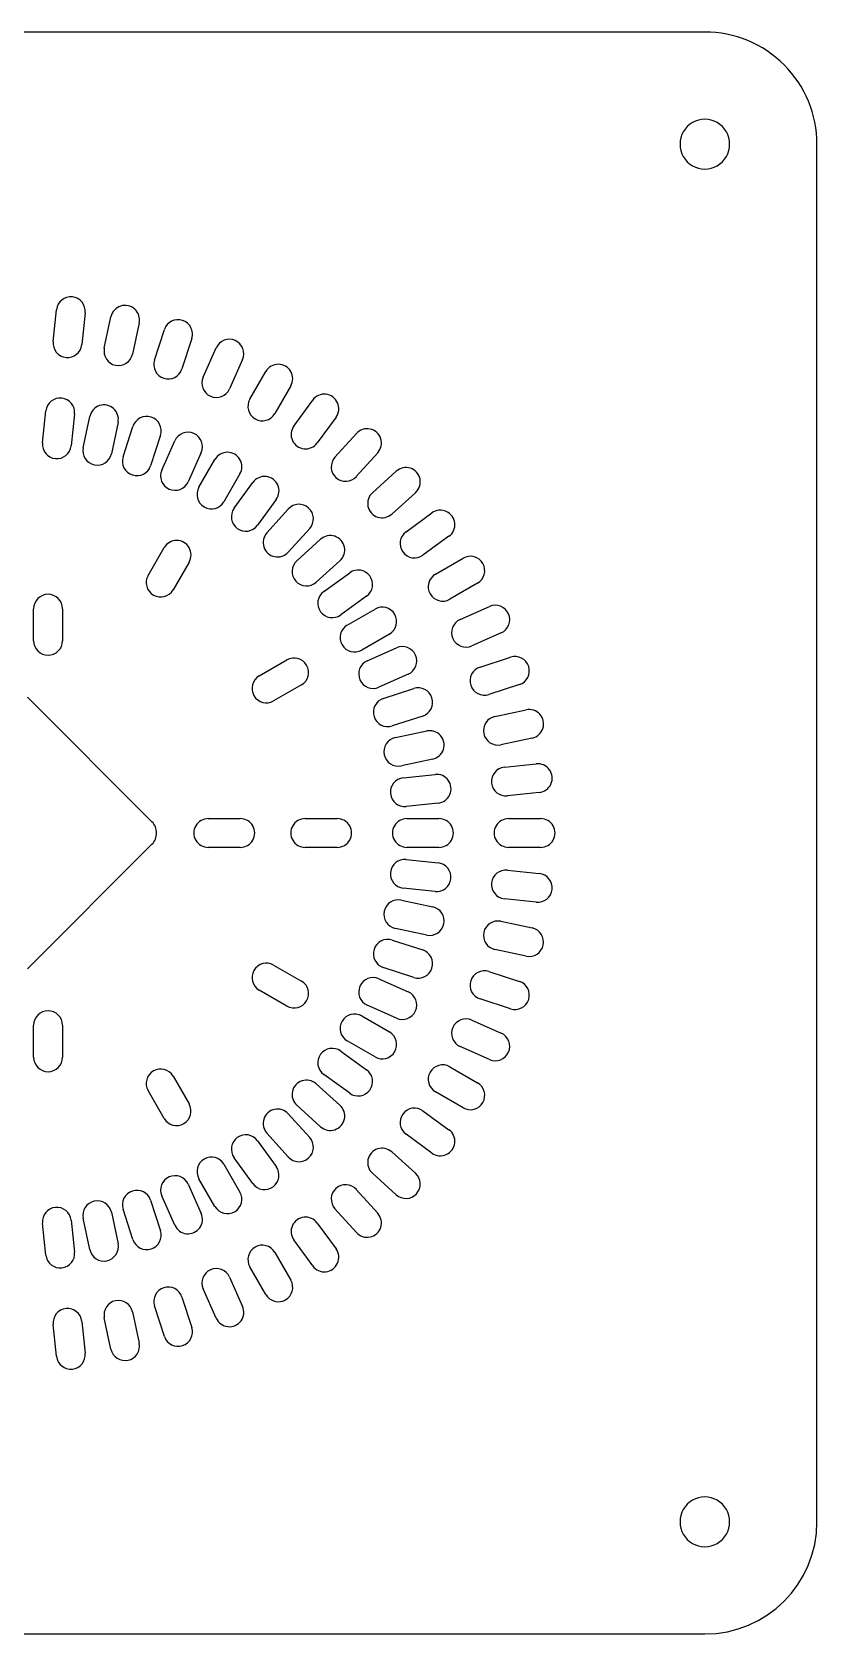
# Model space of a CAD drawing. Extents: x 2 to 207, y 80 to 283.
# Drawn here: x 53.4 to 102.4, y 183.4 to 283.4 of the extents above; entities that cross this region are included whole.
import ezdxf

# ---------------------------------------------------------------- set-up
doc = ezdxf.new("R2010")
doc.units = 0
doc.layers.add('Layer_1', color=7, linetype='CONTINUOUS')

msp = doc.modelspace()

# ---------------------------------------------------------------- linework, layer by layer
at = {"layer": 'Layer_1', "color": 7}
for points in [[(95.412697, 283.4381), (9.412698, 283.4381)], [(96.962695, 276.4381), (96.962695, 276.4381)], [(102.4127, 190.438089), (102.4127, 276.4381)], [(54.731899, 264.113701), (54.940899, 266.102801)], [(56.731096, 265.914601), (56.521998, 263.9256)], [(57.925701, 263.703302), (58.341496, 265.659602)], [(60.102196, 265.285302), (59.686296, 263.329002)], [(61.058997, 262.961202), (61.6771, 264.8633)], [(63.388998, 264.307102), (62.770898, 262.405001)], [(64.097698, 261.8957), (64.911096, 263.722801)], [(66.555498, 262.990702), (65.741998, 261.163601)], [(67.008298, 260.518402), (68.008296, 262.250402)], [(69.567096, 261.350401), (68.567096, 259.618401)], [(69.758999, 258.844401), (70.934596, 260.4624)], [(54.068096, 257.798502), (54.277197, 259.787601)], [(56.067298, 259.599402), (55.858296, 257.610401)], [(56.605397, 257.492), (57.021195, 259.448303)], [(58.781901, 259.074101), (58.3661, 257.117802)], [(72.390798, 259.4044), (71.215198, 257.7864)], [(59.096796, 256.922002), (59.714798, 258.8241)], [(61.426696, 258.267902), (60.808697, 256.365801)], [(72.319596, 256.892001), (73.657896, 258.378302)], [(61.514896, 256.094701), (62.328396, 257.9217)], [(63.972696, 257.189602), (63.1593, 255.362501)], [(74.995596, 257.173902), (73.657298, 255.687601)], [(63.833298, 255.019101), (64.833296, 256.751201)], [(74.662195, 254.682701), (76.148496, 256.021002)], [(66.392096, 255.851203), (65.392096, 254.1191)], [(66.0265, 253.707101), (67.202097, 255.325202)], [(68.658296, 254.267101), (67.482798, 252.649101)], [(77.352896, 254.683302), (75.866598, 253.345001)], [(68.070698, 252.173102), (69.408897, 253.659301)], [(76.760997, 252.240601), (78.378997, 253.416201)], [(70.746599, 252.454901), (69.408299, 250.9686)], [(60.658298, 249.519903), (61.658296, 251.2519)], [(69.943197, 250.433701), (71.429498, 251.772002)], [(79.436997, 251.960002), (77.818998, 250.784402)], [(63.217096, 250.351902), (62.217096, 248.619902)], [(72.633898, 250.434303), (71.147696, 249.096101)], [(78.593001, 249.592501), (80.324998, 250.592502)], [(71.623698, 248.508201), (73.241698, 249.683702)], [(81.224997, 249.033701), (79.492996, 248.033701)], [(74.299799, 248.227503), (72.681698, 247.0519)], [(53.512699, 245.438103), (53.512699, 247.438102)], [(55.312698, 247.438102), (55.312698, 245.438103)], [(73.093697, 246.417501), (74.825797, 247.417502)], [(80.138195, 246.767401), (81.965297, 247.5809)], [(75.725798, 245.858701), (73.993696, 244.858701)], [(82.697398, 245.936502), (80.870297, 245.123101)], [(67.594496, 243.242501), (69.326496, 244.242502)], [(74.337098, 244.1847), (76.164196, 244.998101)], [(81.379601, 243.7963), (83.281697, 244.414401)], [(76.8963, 243.353801), (75.069301, 242.540302)], [(70.2265, 242.683701), (68.494497, 241.683701)], [(75.340398, 241.834102), (77.242497, 242.452101)], [(83.8379, 242.7025), (81.935799, 242.084403)], [(60.897997, 234.145201), (53.119798, 241.9234)], [(82.303596, 240.711702), (84.259899, 241.127601)], [(77.798697, 240.740201), (75.896596, 240.122202)], [(76.092396, 239.3915), (78.048698, 239.807301)], [(84.634199, 239.366902), (82.677899, 238.951101)], [(78.422897, 238.046601), (76.4666, 237.6308)], [(76.585001, 236.883702), (78.573999, 237.092701)], [(82.9002, 237.547401), (84.889201, 237.756502)], [(78.762196, 235.302603), (76.773096, 235.093501)], [(85.0774, 235.966302), (83.088298, 235.757302)], [(64.412697, 234.338102), (66.412696, 234.338102)], [(70.462698, 234.338102), (72.462699, 234.338102)], [(76.812698, 234.338102), (78.812699, 234.338102)], [(83.162698, 234.338102), (85.162699, 234.338102)], [(53.119798, 224.952802), (60.897997, 232.731002)], [(66.412696, 232.5381), (64.412697, 232.5381)], [(72.462699, 232.5381), (70.462698, 232.5381)], [(78.812699, 232.5381), (76.812698, 232.5381)], [(85.162699, 232.5381), (83.162698, 232.5381)], [(76.773099, 231.782702), (78.762198, 231.5736)], [(83.088298, 231.118901), (85.0774, 230.909901)], [(76.4666, 229.245402), (78.4229, 228.829602)], [(78.573996, 229.783501), (76.584998, 229.992501)], [(84.889201, 229.119701), (82.9002, 229.328802)], [(78.048698, 227.068902), (76.092396, 227.484703)], [(82.677896, 227.925102), (84.634196, 227.509301)], [(75.896596, 226.754001), (77.798697, 226.136002)], [(84.259899, 225.748601), (82.303596, 226.164501)], [(68.494497, 225.192502), (70.2265, 224.192501)], [(77.2425, 224.424101), (75.340401, 225.0421)], [(75.069301, 224.335901), (76.8963, 223.522401)], [(81.935799, 224.7918), (83.8379, 224.173703)], [(69.326496, 222.633701), (67.594496, 223.633701)], [(83.281697, 222.461802), (81.379601, 223.079902)], [(73.993698, 222.017502), (75.725798, 221.017501)], [(76.164196, 221.878101), (74.337098, 222.691503)], [(53.512699, 219.438101), (53.512699, 221.4381)], [(55.312698, 221.4381), (55.312698, 219.438101)], [(80.870297, 221.753102), (82.697398, 220.939701)], [(74.825797, 219.458701), (73.093697, 220.458701)], [(81.965299, 219.295302), (80.138198, 220.108802)], [(72.681698, 219.824303), (74.299797, 218.6487)], [(62.217096, 218.256301), (63.217096, 216.524301)], [(73.241698, 217.192501), (71.623698, 218.368002)], [(79.492996, 218.842502), (81.224997, 217.842501)], [(61.658298, 215.624303), (60.6583, 217.3563)], [(71.147696, 217.780102), (72.633898, 216.4419)], [(80.324998, 216.283701), (78.593001, 217.283701)], [(71.429498, 215.104201), (69.943197, 216.442501)], [(77.818998, 216.091801), (79.436997, 214.916201)], [(69.408296, 215.9076), (70.746596, 214.421302)], [(67.482801, 214.227102), (68.658296, 212.609102)], [(69.408897, 213.216902), (68.070698, 214.703101)], [(78.378997, 213.460002), (76.760997, 214.635602)], [(67.202097, 211.551), (66.026497, 213.169102)], [(75.866598, 213.531201), (77.352896, 212.192901)], [(65.392096, 212.757103), (66.392096, 211.025)], [(76.148496, 210.855201), (74.662195, 212.193502)], [(63.1593, 211.513702), (63.972696, 209.686601)], [(64.833296, 210.125002), (63.833298, 211.857102)], [(73.657298, 211.188602), (74.995596, 209.702301)], [(60.8087, 210.510402), (61.426698, 208.6083)], [(62.328398, 208.954401), (61.514899, 210.781502)], [(54.277197, 207.088601), (54.068096, 209.077701)], [(55.858296, 209.265802), (56.067298, 207.276801)], [(57.021195, 207.4279), (56.605397, 209.384203)], [(58.366097, 209.758401), (58.781898, 207.802102)], [(59.714798, 208.052102), (59.096796, 209.954201)], [(71.215198, 209.089803), (72.390798, 207.4718)], [(73.657899, 208.497901), (72.319599, 209.984201)], [(70.934596, 206.413802), (69.758996, 208.031802)], [(68.567096, 207.257802), (69.567096, 205.525802)], [(68.008296, 204.625801), (67.008298, 206.357801)], [(65.741998, 205.712602), (66.555498, 203.885501)], [(62.770898, 204.471202), (63.388998, 202.5691)], [(64.911096, 203.153402), (64.097698, 204.9805)], [(58.341496, 201.216601), (57.925701, 203.172901)], [(59.686296, 203.547201), (60.102196, 201.590901)], [(61.6771, 202.012903), (61.058997, 203.915001)], [(54.940896, 200.773402), (54.731896, 202.762502)], [(56.521998, 202.9506), (56.731096, 200.961602)], [(96.962695, 190.438089), (96.962695, 190.438089)], [(9.412698, 183.438103), (95.412697, 183.438103)]]:
    msp.add_lwpolyline(points, dxfattribs=at)
for points in [[(100.362447, 281.387849), (99.049691, 282.700603), (97.269213, 283.438101), (95.412697, 283.4381)], [(102.4127, 276.4381), (102.4127, 278.294616), (101.675202, 280.075094), (100.362447, 281.387849)], [(96.188358, 277.782349), (95.708451, 278.059739), (95.116944, 278.059739), (94.637036, 277.782349)], [(94.637036, 277.782349), (94.157128, 277.504958), (93.861879, 276.992407), (93.862699, 276.4381)], [(96.962695, 276.4381), (96.963515, 276.992407), (96.668266, 277.504958), (96.188358, 277.782349)], [(93.862699, 276.4381), (93.861879, 275.883793), (94.157128, 275.371242), (94.637036, 275.093852)], [(96.188358, 275.093852), (96.668266, 275.371242), (96.963515, 275.883793), (96.962695, 276.4381)], [(94.637036, 275.093852), (95.116944, 274.816461), (95.708451, 274.816461), (96.188358, 275.093852)], [(55.929986, 266.902933), (55.435979, 266.954856), (54.993312, 266.596736), (54.940927, 266.102778)], [(56.731065, 265.914623), (56.782526, 266.408678), (56.423992, 266.85101), (55.929986, 266.902933)], [(58.943669, 266.328464), (58.637843, 266.229079), (58.408279, 265.974074), (58.341465, 265.659523)], [(59.824075, 266.141329), (59.585112, 266.356512), (59.249495, 266.427849), (58.943669, 266.328464)], [(60.102134, 265.285282), (60.169035, 265.599815), (60.063037, 265.926146), (59.824075, 266.141329)], [(62.810455, 265.439131), (62.338516, 265.592473), (61.831505, 265.33489), (61.677049, 264.863314)], [(63.388947, 264.307088), (63.541174, 264.779389), (63.282395, 265.285789), (62.810455, 265.439131)], [(54.73193, 264.113679), (54.680469, 263.619624), (55.039004, 263.177292), (55.53301, 263.125369)], [(66.099315, 264.178788), (65.645272, 264.380941), (65.113318, 264.176781), (64.911107, 263.722764)], [(66.555489, 262.990637), (66.757585, 263.444706), (66.553358, 263.976634), (66.099315, 264.178788)], [(55.53301, 263.125369), (56.027016, 263.073446), (56.469683, 263.431566), (56.522069, 263.925524)], [(57.925664, 263.703322), (57.822398, 263.21716), (58.132757, 262.739323), (58.618904, 262.63599)], [(58.618904, 262.63599), (59.105051, 262.532656), (59.582932, 262.842948), (59.686333, 263.329081)], [(61.059045, 262.961216), (60.905538, 262.488515), (61.16425, 261.980866), (61.636926, 261.827285)], [(61.636926, 261.827285), (62.109602, 261.673703), (62.617292, 261.932335), (62.770948, 262.404987)], [(68.787718, 262.700512), (68.466148, 262.700497), (68.169019, 262.528912), (68.008273, 262.250402)], [(69.567204, 262.250475), (69.406432, 262.528969), (69.109287, 262.700527), (68.787718, 262.700512)], [(69.567119, 261.350401), (69.727943, 261.628866), (69.727975, 261.97198), (69.567204, 262.250475)], [(64.097706, 261.895663), (63.896106, 261.441693), (64.100408, 260.91023), (64.554185, 260.708196)], [(64.554185, 260.708196), (65.007962, 260.506163), (65.53962, 260.709956), (65.742088, 261.163539)], [(55.266109, 260.586988), (54.772394, 260.63888), (54.329895, 260.281201), (54.277129, 259.787579)], [(56.067267, 259.599424), (56.118286, 260.09323), (55.759824, 260.535095), (55.266109, 260.586988)], [(57.623469, 260.117245), (57.317648, 260.017864), (57.088083, 259.762867), (57.021263, 259.448322)], [(58.503861, 259.930112), (58.264901, 260.145289), (57.929291, 260.216625), (57.623469, 260.117245)], [(67.008275, 260.518402), (66.7606, 260.088018), (66.908295, 259.538358), (67.338329, 259.290076)], [(71.756773, 260.828471), (71.436995, 260.862082), (71.123578, 260.722539), (70.934582, 260.462409)], [(72.484888, 260.299464), (72.354106, 260.593205), (72.07655, 260.794861), (71.756773, 260.828471)], [(72.390812, 259.404394), (72.579808, 259.664525), (72.615669, 260.005724), (72.484888, 260.299464)], [(58.781929, 259.074082), (58.848823, 259.388611), (58.742822, 259.714934), (58.503861, 259.930112)], [(60.848809, 259.401953), (60.37608, 259.555551), (59.868342, 259.296844), (59.714744, 258.824115)], [(61.426648, 258.267888), (61.580245, 258.740617), (61.321538, 259.248356), (60.848809, 259.401953)], [(67.338329, 259.290076), (67.768364, 259.041795), (68.318232, 259.188716), (68.567118, 259.618401)], [(63.516615, 258.377789), (63.062572, 258.579942), (62.530618, 258.375783), (62.328407, 257.921765)], [(63.972789, 257.189639), (64.174884, 257.643707), (63.970658, 258.175636), (63.516615, 258.377789)], [(69.758982, 258.844409), (69.569986, 258.584279), (69.534124, 258.24308), (69.664906, 257.949339)], [(74.513817, 258.656437), (74.199304, 258.723288), (73.873017, 258.61727), (73.657865, 258.378319)], [(75.18265, 258.05422), (75.083288, 258.360022), (74.82833, 258.589586), (74.513817, 258.656437)], [(74.995531, 257.173885), (75.210682, 257.412836), (75.282012, 257.748418), (75.18265, 258.05422)], [(54.068127, 257.798479), (54.016567, 257.304369), (54.375118, 256.861933), (54.869189, 256.810003)], [(54.869189, 256.810003), (55.36326, 256.758073), (55.805965, 257.116293), (55.858265, 257.610325)], [(56.605468, 257.492023), (56.503064, 257.006234), (56.813378, 256.529272), (57.298994, 256.426051)], [(57.298994, 256.426051), (57.78461, 256.32283), (58.262093, 256.63234), (58.366131, 257.117782)], [(65.612816, 257.201828), (65.291104, 257.201742), (64.993904, 257.02994), (64.833273, 256.751201)], [(66.392601, 256.75162), (66.23182, 257.030273), (65.934527, 257.201915), (65.612816, 257.201828)], [(69.664906, 257.949339), (69.795688, 257.655599), (70.073243, 257.453942), (70.393021, 257.420332)], [(70.393021, 257.420332), (70.712799, 257.386722), (71.026216, 257.526264), (71.215212, 257.786395)], [(59.096745, 256.922016), (58.943239, 256.449315), (59.20195, 255.941666), (59.674626, 255.788085)], [(59.674626, 255.788085), (60.147303, 255.634503), (60.654993, 255.893135), (60.808649, 256.365787)], [(61.51491, 256.094664), (61.313751, 255.640784), (61.518118, 255.109735), (61.971657, 254.907806)], [(66.392119, 255.851203), (66.553199, 256.129684), (66.553382, 256.472967), (66.392601, 256.75162)], [(72.319669, 256.892018), (71.988259, 256.522495), (72.018588, 255.954418), (72.387461, 255.622283)], [(77.029213, 256.208773), (76.723165, 256.308097), (76.387374, 256.23648), (76.148482, 256.020931)], [(77.631791, 255.539542), (77.565002, 255.854296), (77.335261, 256.109449), (77.029213, 256.208773)], [(61.971657, 254.907806), (62.425195, 254.705877), (62.956591, 254.909342), (63.159289, 255.362538)], [(63.833275, 255.019101), (63.5856, 254.588718), (63.733295, 254.039057), (64.163329, 253.790776)], [(68.024274, 255.691172), (67.704496, 255.724782), (67.391079, 255.58524), (67.202083, 255.325109)], [(68.752389, 255.162165), (68.621607, 255.455905), (68.344052, 255.657562), (68.024274, 255.691172)], [(68.658313, 254.267095), (68.847309, 254.527225), (68.88317, 254.868424), (68.752389, 255.162165)], [(72.387461, 255.622283), (72.756333, 255.290149), (73.324469, 255.319364), (73.657326, 255.687584)], [(77.352916, 254.683271), (77.592255, 254.898323), (77.69858, 255.224789), (77.631791, 255.539542)], [(64.163329, 253.790776), (64.593364, 253.542495), (65.143232, 253.689416), (65.392118, 254.1191)], [(70.679321, 253.72516), (70.310237, 254.057485), (69.741717, 254.028018), (69.408967, 253.659318)], [(74.662178, 254.682732), (74.423229, 254.46758), (74.317212, 254.141293), (74.384064, 253.826781)], [(66.02648, 253.70711), (65.734421, 253.304981), (65.8236, 252.742237), (66.22568, 252.45011)], [(70.746627, 252.454884), (71.078526, 252.824351), (71.048404, 253.392836), (70.679321, 253.72516)], [(74.384064, 253.826781), (74.450916, 253.512268), (74.68048, 253.257311), (74.986282, 253.157951)], [(74.986282, 253.157951), (75.292084, 253.05859), (75.627665, 253.12992), (75.866615, 253.345072)], [(79.274058, 253.510294), (78.980318, 253.641075), (78.639119, 253.605214), (78.378989, 253.416217)], [(79.803066, 252.782179), (79.769455, 253.101956), (79.567799, 253.379512), (79.274058, 253.510294)], [(66.22568, 252.45011), (66.627759, 252.157982), (67.190517, 252.247066), (67.482713, 252.649095)], [(68.070667, 252.17302), (67.855515, 251.93407), (67.784185, 251.598488), (67.883546, 251.292686)], [(72.309812, 251.959154), (72.00401, 252.058515), (71.668429, 251.987185), (71.429478, 251.772033)], [(76.760989, 252.240618), (76.3589, 251.948441), (76.269781, 251.385637), (76.56193, 250.983529)], [(79.437003, 251.959987), (79.697134, 252.148984), (79.836676, 252.462401), (79.803066, 252.782179)], [(62.437816, 251.702528), (62.116104, 251.702442), (61.818904, 251.53064), (61.658273, 251.2519)], [(63.217601, 251.25232), (63.05682, 251.530973), (62.759527, 251.702615), (62.437816, 251.702528)], [(63.217119, 250.351902), (63.378199, 250.630383), (63.378382, 250.973667), (63.217601, 251.25232)], [(67.883546, 251.292686), (67.982907, 250.986884), (68.237864, 250.757319), (68.552377, 250.690467)], [(72.912031, 251.290323), (72.845179, 251.604836), (72.615615, 251.859793), (72.309812, 251.959154)], [(72.633915, 250.43437), (72.872866, 250.649522), (72.978883, 250.975809), (72.912031, 251.290323)], [(68.552377, 250.690467), (68.86689, 250.623616), (69.193178, 250.729633), (69.40833, 250.968583)], [(69.94318, 250.433732), (69.573795, 250.101136), (69.543971, 249.532068), (69.876567, 249.162683)], [(76.56193, 250.983529), (76.85408, 250.58142), (77.416878, 250.492263), (77.819006, 250.784385)], [(81.55431, 250.263039), (81.305806, 250.69346), (80.755451, 250.840968), (80.324996, 250.592525)], [(81.224997, 249.033679), (81.655382, 249.282243), (81.802813, 249.832618), (81.55431, 250.263039)], [(60.658275, 249.519903), (60.4106, 249.089519), (60.558295, 248.539858), (60.988329, 248.291577)], [(69.876567, 249.162683), (70.209163, 248.793297), (70.778232, 248.763474), (71.147617, 249.09607)], [(74.498811, 249.484608), (74.206649, 249.886735), (73.643816, 249.975878), (73.241689, 249.683716)], [(74.299704, 248.227486), (74.70183, 248.519648), (74.790974, 249.082481), (74.498811, 249.484608)], [(78.593001, 249.592524), (78.16336, 249.343619), (78.016469, 248.793784), (78.264734, 248.363773)], [(54.412699, 248.337229), (53.915983, 248.337229), (53.513181, 247.934817), (53.512699, 247.438102)], [(55.312698, 247.438102), (55.312217, 247.934817), (54.909414, 248.337229), (54.412699, 248.337229)], [(60.988329, 248.291577), (61.418364, 248.043296), (61.968232, 248.190217), (62.217118, 248.619902)], [(71.623689, 248.508116), (71.221809, 248.21587), (71.132818, 247.653225), (71.424893, 247.25122)], [(78.264734, 248.363773), (78.513, 247.933762), (79.062616, 247.786053), (79.492996, 248.033678)], [(71.424893, 247.25122), (71.716967, 246.849215), (72.279574, 246.759984), (72.681704, 247.051886)], [(76.055111, 247.088039), (75.806607, 247.51846), (75.256252, 247.665968), (74.825797, 247.417525)], [(75.725798, 245.858679), (76.156184, 246.107243), (76.303615, 246.657618), (76.055111, 247.088039)], [(83.152273, 247.12422), (82.950314, 247.577829), (82.419145, 247.782179), (81.965237, 247.580892)], [(82.697358, 245.93651), (83.150668, 246.13914), (83.354231, 246.670611), (83.152273, 247.12422)], [(73.093697, 246.417524), (72.663312, 246.16896), (72.515881, 245.618584), (72.764384, 245.188164)], [(80.138133, 246.767494), (79.684116, 246.565283), (79.479957, 246.033329), (79.68211, 245.579286)], [(53.512699, 245.438103), (53.513181, 244.941388), (53.915983, 244.538976), (54.412699, 244.538976)], [(54.412699, 244.538976), (54.909414, 244.538976), (55.312217, 244.941388), (55.312698, 245.438103)], [(72.764384, 245.188164), (73.012888, 244.757743), (73.563243, 244.610235), (73.993698, 244.858678)], [(77.352386, 244.542018), (77.150233, 244.996061), (76.618304, 245.200287), (76.164236, 244.998192)], [(79.68211, 245.579286), (79.884263, 245.125243), (80.416192, 244.921016), (80.87026, 245.123112)], [(70.555812, 243.913041), (70.307307, 244.343461), (69.756952, 244.490969), (69.326496, 244.242525)], [(74.337135, 244.184692), (73.883457, 243.98228), (73.679584, 243.450557), (73.881643, 242.996723)], [(76.896362, 243.35381), (77.35038, 243.556021), (77.554539, 244.087975), (77.352386, 244.542018)], [(84.415617, 243.836472), (84.262035, 244.309148), (83.754386, 244.56786), (83.281685, 244.414353)], [(67.594496, 243.242524), (67.16411, 242.99396), (67.016679, 242.443584), (67.265183, 242.013164)], [(70.2265, 242.683679), (70.656886, 242.932244), (70.804316, 243.48262), (70.555812, 243.913041)], [(81.379584, 243.796354), (80.906855, 243.642756), (80.648147, 243.135018), (80.801745, 242.662289)], [(83.837914, 242.702449), (84.310566, 242.856105), (84.569198, 243.363795), (84.415617, 243.836472)], [(67.265183, 242.013164), (67.513687, 241.582743), (68.064041, 241.435235), (68.494497, 241.683678)], [(73.881643, 242.996723), (74.083703, 242.542888), (74.615267, 242.338602), (75.069259, 242.54031)], [(78.376414, 241.874172), (78.222833, 242.346849), (77.715183, 242.60556), (77.242483, 242.452053)], [(80.801745, 242.662289), (80.955343, 242.18956), (81.463081, 241.930853), (81.93581, 242.084451)], [(75.340384, 241.834052), (74.86829, 241.67998), (74.610203, 241.172642), (74.76366, 240.700348)], [(77.798712, 240.74015), (78.271364, 240.893806), (78.529995, 241.401496), (78.376414, 241.874172)], [(85.115906, 240.849466), (84.900729, 241.088426), (84.574405, 241.194427), (84.259876, 241.127534)], [(74.76366, 240.700348), (74.917117, 240.228054), (75.424119, 239.969308), (75.896613, 240.122151)], [(82.303675, 240.711733), (81.817533, 240.608341), (81.50723, 240.130456), (81.610565, 239.644301)], [(85.303039, 239.969074), (85.40242, 240.274896), (85.331084, 240.610506), (85.115906, 240.849466)], [(76.092376, 239.391534), (75.606234, 239.288142), (75.295931, 238.810257), (75.399266, 238.324103)], [(78.905183, 239.529553), (78.68985, 239.768575), (78.363308, 239.874479), (78.048679, 239.807335)], [(79.092391, 238.648805), (79.191889, 238.954746), (79.120517, 239.290531), (78.905183, 239.529553)], [(81.610565, 239.644301), (81.713901, 239.158147), (82.19175, 238.847789), (82.677916, 238.951067)], [(84.634117, 239.366868), (84.948662, 239.433688), (85.203659, 239.663252), (85.303039, 239.969074)], [(75.399266, 238.324103), (75.502602, 237.837948), (75.980451, 237.52759), (76.466617, 237.630868)], [(78.422917, 238.046669), (78.737655, 238.1133), (78.992892, 238.342864), (79.092391, 238.648805)], [(79.396882, 236.726924), (79.207687, 236.987158), (78.893964, 237.126601), (78.574018, 237.09267)], [(82.900124, 237.547471), (82.406287, 237.49495), (82.048325, 237.052345), (82.100236, 236.558444)], [(85.711951, 237.390662), (85.522795, 237.650875), (85.209132, 237.790338), (84.88922, 237.756471)], [(85.806069, 236.495206), (85.936988, 236.789061), (85.901106, 237.13045), (85.711951, 237.390662)], [(76.584919, 236.883671), (76.090961, 236.831285), (75.732841, 236.388618), (75.784764, 235.894612)], [(79.491011, 235.831371), (79.621965, 236.125255), (79.586078, 236.466691), (79.396882, 236.726924)], [(82.100236, 236.558444), (82.152146, 236.064543), (82.594308, 235.706034), (83.088273, 235.757333)], [(85.077375, 235.966333), (85.397337, 235.99972), (85.675149, 236.201351), (85.806069, 236.495206)], [(75.784764, 235.894612), (75.836687, 235.400606), (76.279019, 235.042071), (76.773074, 235.093532)], [(78.762173, 235.302532), (79.082181, 235.335864), (79.360056, 235.537488), (79.491011, 235.831371)], [(61.1909, 233.438101), (61.1909, 233.703318), (61.085543, 233.957673), (60.898006, 234.145209)], [(64.412697, 234.338102), (64.091158, 234.338102), (63.794043, 234.166563), (63.633273, 233.888102)], [(67.19212, 233.888102), (67.03135, 234.166563), (66.734235, 234.338102), (66.412696, 234.338102)], [(70.462698, 234.338102), (70.141158, 234.338102), (69.844044, 234.166563), (69.683274, 233.888102)], [(73.242123, 233.888102), (73.081353, 234.166563), (72.784239, 234.338102), (72.462699, 234.338102)], [(76.812698, 234.338102), (76.491158, 234.338102), (76.194044, 234.166563), (76.033274, 233.888102)], [(79.592123, 233.888102), (79.431353, 234.166563), (79.134239, 234.338102), (78.812699, 234.338102)], [(83.162698, 234.338102), (82.841158, 234.338102), (82.544044, 234.166563), (82.383274, 233.888102)], [(85.942123, 233.888102), (85.781353, 234.166563), (85.484239, 234.338102), (85.162699, 234.338102)], [(60.898006, 232.730994), (61.085543, 232.91853), (61.1909, 233.172884), (61.1909, 233.438101)], [(63.633273, 233.888102), (63.472504, 233.609641), (63.472504, 233.266562), (63.633273, 232.988101)], [(67.19212, 232.988101), (67.352889, 233.266562), (67.352889, 233.609641), (67.19212, 233.888102)], [(69.683274, 233.888102), (69.522504, 233.609641), (69.522504, 233.266562), (69.683274, 232.988101)], [(73.242123, 232.988101), (73.402893, 233.266562), (73.402893, 233.609641), (73.242123, 233.888102)], [(76.033274, 233.888102), (75.872504, 233.609641), (75.872504, 233.266562), (76.033274, 232.988101)], [(79.592123, 232.988101), (79.752893, 233.266562), (79.752893, 233.609641), (79.592123, 233.888102)], [(82.383274, 233.888102), (82.222504, 233.609641), (82.222504, 233.266562), (82.383274, 232.988101)], [(85.942123, 232.988101), (86.102893, 233.266562), (86.102893, 233.609641), (85.942123, 233.888102)], [(63.633273, 232.988101), (63.794043, 232.70964), (64.091158, 232.5381), (64.412697, 232.5381)], [(66.412696, 232.5381), (66.734235, 232.5381), (67.03135, 232.70964), (67.19212, 232.988101)], [(69.683274, 232.988101), (69.844044, 232.70964), (70.141158, 232.5381), (70.462698, 232.5381)], [(72.462699, 232.5381), (72.784239, 232.5381), (73.081353, 232.70964), (73.242123, 232.988101)], [(76.033274, 232.988101), (76.194044, 232.70964), (76.491158, 232.5381), (76.812698, 232.5381)], [(78.812699, 232.5381), (79.134239, 232.5381), (79.431353, 232.70964), (79.592123, 232.988101)], [(82.383274, 232.988101), (82.544044, 232.70964), (82.841158, 232.5381), (83.162698, 232.5381)], [(85.162699, 232.5381), (85.484239, 232.5381), (85.781353, 232.70964), (85.942123, 232.988101)], [(76.773074, 231.782671), (76.278964, 231.83423), (75.836528, 231.475679), (75.784598, 230.981608)], [(79.562331, 230.584612), (79.614254, 231.078619), (79.256133, 231.521286), (78.762176, 231.573671)], [(83.088273, 231.11887), (82.594308, 231.170169), (82.152146, 230.81166), (82.100236, 230.317759)], [(75.784598, 230.981608), (75.732668, 230.487537), (76.090887, 230.044832), (76.584919, 229.992532)], [(78.574021, 229.783533), (79.068076, 229.732072), (79.510408, 230.090606), (79.562331, 230.584612)], [(82.100236, 230.317759), (82.048325, 229.823858), (82.406287, 229.381253), (82.900124, 229.328731)], [(85.87753, 229.920812), (85.929453, 230.414818), (85.571333, 230.857485), (85.077375, 230.90987)], [(76.466617, 229.245335), (75.980451, 229.348613), (75.502602, 229.038255), (75.399266, 228.5521)], [(84.88922, 229.119732), (85.383275, 229.068271), (85.825607, 229.426805), (85.87753, 229.920812)], [(75.399266, 228.5521), (75.295931, 228.065946), (75.606234, 227.588061), (76.092376, 227.484669)], [(79.116029, 227.762102), (79.219364, 228.248257), (78.909062, 228.726142), (78.422919, 228.829534)], [(82.677916, 227.925133), (82.192127, 228.027537), (81.715165, 227.717223), (81.611944, 227.231607)], [(78.048679, 227.068868), (78.534845, 226.965589), (79.012694, 227.275948), (79.116029, 227.762102)], [(81.611944, 227.231607), (81.508723, 226.745991), (81.818234, 226.268508), (82.303675, 226.16447)], [(85.327227, 226.441904), (85.430562, 226.928058), (85.120259, 227.405943), (84.634117, 227.509335)], [(74.76366, 226.175855), (74.610203, 225.70356), (74.86829, 225.196222), (75.340384, 225.042151)], [(75.896613, 226.754052), (75.424119, 226.906895), (74.917117, 226.648149), (74.76366, 226.175855)], [(78.376414, 225.002031), (78.529995, 225.474707), (78.271364, 225.982397), (77.798712, 226.136053)], [(84.259876, 225.748669), (84.746042, 225.645391), (85.223892, 225.955749), (85.327227, 226.441904)], [(68.494497, 225.192525), (68.064104, 225.440289), (67.514363, 225.292615), (67.266056, 224.862534)], [(77.242483, 224.424149), (77.715183, 224.270643), (78.222833, 224.529354), (78.376414, 225.002031)], [(67.266056, 224.862534), (67.01775, 224.432454), (67.164732, 223.882527), (67.594499, 223.633679)], [(70.55581, 222.963164), (70.804314, 223.393584), (70.656883, 223.94396), (70.226497, 224.192524)], [(75.069259, 224.335893), (74.615289, 224.537492), (74.083826, 224.33319), (73.881792, 223.879414)], [(80.801745, 224.213914), (80.648147, 223.741185), (80.906855, 223.233446), (81.379584, 223.079849)], [(81.93581, 224.791752), (81.463081, 224.94535), (80.955343, 224.686643), (80.801745, 224.213914)], [(84.415617, 223.039731), (84.569198, 223.512407), (84.310566, 224.020098), (83.837914, 224.173753)], [(73.881792, 223.879414), (73.679758, 223.425637), (73.883552, 222.893979), (74.337135, 222.691511)], [(77.352386, 222.334185), (77.554539, 222.788228), (77.35038, 223.320182), (76.896362, 223.522393)], [(83.281685, 222.46185), (83.754386, 222.308343), (84.262035, 222.567055), (84.415617, 223.039731)], [(54.412699, 222.337227), (53.915983, 222.337227), (53.513181, 221.934815), (53.512699, 221.4381)], [(55.312698, 221.4381), (55.312217, 221.934815), (54.909414, 222.337227), (54.412699, 222.337227)], [(69.326496, 222.633678), (69.756952, 222.385235), (70.307307, 222.532743), (70.55581, 222.963164)], [(73.993698, 222.017525), (73.563243, 222.265968), (73.012888, 222.11846), (72.764384, 221.688039)], [(76.164236, 221.878011), (76.618304, 221.675915), (77.150233, 221.880142), (77.352386, 222.334185)], [(72.764384, 221.688039), (72.515881, 221.257618), (72.663312, 220.707243), (73.093697, 220.458679)], [(76.055111, 219.788164), (76.303615, 220.218584), (76.156184, 220.76896), (75.725798, 221.017524)], [(79.68211, 221.296917), (79.479957, 220.842874), (79.684116, 220.31092), (80.138133, 220.108709)], [(80.87026, 221.753091), (80.416192, 221.955187), (79.884263, 221.75096), (79.68211, 221.296917)], [(72.681704, 219.824218), (72.279575, 220.116277), (71.716831, 220.027098), (71.424704, 219.625019)], [(83.152273, 219.751983), (83.354231, 220.205592), (83.150668, 220.737063), (82.697358, 220.939693)], [(53.512699, 219.438101), (53.513181, 218.941386), (53.915983, 218.538974), (54.412699, 218.538974)], [(54.412699, 218.538974), (54.909414, 218.538974), (55.312217, 218.941386), (55.312698, 219.438101)], [(71.424704, 219.625019), (71.132577, 219.22294), (71.22166, 218.660181), (71.623689, 218.367985)], [(74.825797, 219.458678), (75.256252, 219.210235), (75.806607, 219.357743), (76.055111, 219.788164)], [(79.492996, 218.842525), (79.062616, 219.09015), (78.513, 218.942441), (78.264734, 218.51243)], [(81.965237, 219.295311), (82.419145, 219.094024), (82.950314, 219.298374), (83.152273, 219.751983)], [(60.988299, 218.584679), (60.558243, 218.336386), (60.410558, 217.786688), (60.658275, 217.3563)], [(62.217118, 218.256301), (61.968249, 218.686024), (61.418354, 218.832972), (60.988299, 218.584679)], [(71.147617, 217.78013), (70.908667, 217.995282), (70.573086, 218.066613), (70.267284, 217.967252)], [(74.498811, 217.391595), (74.790974, 217.793722), (74.70183, 218.356555), (74.299704, 218.648717)], [(78.264734, 218.51243), (78.016469, 218.082419), (78.16336, 217.532584), (78.593001, 217.283679)], [(69.665066, 217.298422), (69.598214, 216.983909), (69.70423, 216.657622), (69.94318, 216.44247)], [(70.267284, 217.967252), (69.961482, 217.867891), (69.731918, 217.612935), (69.665066, 217.298422)], [(73.241689, 217.192487), (73.643816, 216.900325), (74.206649, 216.989468), (74.498811, 217.391595)], [(81.554312, 216.613164), (81.802816, 217.043584), (81.655385, 217.59396), (81.224999, 217.842524)], [(62.887336, 215.295505), (63.317555, 215.543892), (63.465162, 216.093882), (63.217122, 216.524301)], [(68.552375, 216.185734), (68.237863, 216.118882), (67.982906, 215.889318), (67.883545, 215.583516)], [(69.408327, 215.90762), (69.193175, 216.14657), (68.866888, 216.252586), (68.552375, 216.185734)], [(72.912031, 215.58588), (72.978883, 215.900393), (72.872866, 216.226681), (72.633915, 216.441833)], [(77.819006, 216.091818), (77.416878, 216.38394), (76.85408, 216.294783), (76.56193, 215.892674)], [(80.324998, 216.283678), (80.755454, 216.035235), (81.305809, 216.182743), (81.554312, 216.613164)], [(61.658276, 215.624303), (61.907008, 215.194284), (62.457117, 215.047119), (62.887336, 215.295505)], [(67.883545, 215.583516), (67.784185, 215.277714), (67.855515, 214.942133), (68.070667, 214.703183)], [(71.429478, 215.10417), (71.668429, 214.889018), (72.00401, 214.817688), (72.309812, 214.917049)], [(72.309812, 214.917049), (72.615615, 215.01641), (72.845179, 215.271367), (72.912031, 215.58588)], [(76.56193, 215.892674), (76.269781, 215.490566), (76.3589, 214.927761), (76.760989, 214.635585)], [(66.22568, 214.426093), (65.8236, 214.133966), (65.734421, 213.571222), (66.02648, 213.169093)], [(67.482713, 214.227108), (67.190517, 214.629137), (66.627759, 214.718221), (66.22568, 214.426093)], [(70.679987, 213.150303), (71.04936, 213.482887), (71.079197, 214.05193), (70.74663, 214.421319)], [(79.274058, 213.365909), (79.567799, 213.496691), (79.769455, 213.774247), (79.803066, 214.094024)], [(79.803066, 214.094024), (79.836676, 214.413802), (79.697134, 214.727219), (79.437003, 214.916215)], [(64.163329, 213.085427), (63.733295, 212.837146), (63.5856, 212.287485), (63.833275, 211.857102)], [(65.392118, 212.757103), (65.143232, 213.186787), (64.593364, 213.333708), (64.163329, 213.085427)], [(69.408967, 213.216885), (69.741569, 212.847528), (70.310614, 212.817718), (70.679987, 213.150303)], [(74.384064, 213.049422), (74.317212, 212.73491), (74.423229, 212.408623), (74.662178, 212.193471)], [(74.986282, 213.718252), (74.68048, 213.618892), (74.450916, 213.363935), (74.384064, 213.049422)], [(75.866615, 213.531131), (75.627665, 213.746283), (75.292084, 213.817613), (74.986282, 213.718252)], [(78.378989, 213.459985), (78.639119, 213.270989), (78.980318, 213.235128), (79.274058, 213.365909)], [(63.159289, 211.513665), (62.956591, 211.96686), (62.425195, 212.170326), (61.971657, 211.968397)], [(68.459116, 211.352108), (68.861196, 211.644236), (68.950375, 212.206979), (68.658316, 212.609108)], [(77.418835, 210.92251), (77.751186, 211.291623), (77.721684, 211.860197), (77.352916, 212.192932)], [(59.674629, 211.088118), (59.201953, 210.934537), (58.943241, 210.426888), (59.096748, 209.954187)], [(60.808652, 210.510416), (60.654996, 210.983068), (60.147306, 211.2417), (59.674629, 211.088118)], [(61.971657, 211.968397), (61.518118, 211.766468), (61.313751, 211.235419), (61.51491, 210.781539)], [(66.061849, 209.797047), (66.491739, 210.045244), (66.639506, 210.594643), (66.392119, 211.025)], [(67.202083, 211.551094), (67.494279, 211.149064), (68.057037, 211.059981), (68.459116, 211.352108)], [(72.387021, 211.254408), (72.017957, 210.922102), (71.987815, 210.353657), (72.319666, 209.984185)], [(73.657326, 211.188619), (73.324566, 211.557272), (72.756084, 211.586714), (72.387021, 211.254408)], [(54.869189, 210.066199), (54.375118, 210.014269), (54.016567, 209.571833), (54.068127, 209.077723)], [(55.858265, 209.265878), (55.805965, 209.75991), (55.36326, 210.118129), (54.869189, 210.066199)], [(57.298991, 210.450152), (56.813375, 210.346931), (56.503061, 209.869969), (56.605465, 209.38418)], [(58.366128, 209.758421), (58.262091, 210.243863), (57.784607, 210.553373), (57.298991, 210.450152)], [(64.833276, 210.125002), (65.082283, 209.695581), (65.631959, 209.54885), (66.061849, 209.797047)], [(76.148482, 210.855272), (76.517941, 210.523304), (77.086484, 210.553396), (77.418835, 210.92251)], [(63.878782, 208.791421), (64.067783, 209.051582), (64.103619, 209.392815), (63.972789, 209.686564)], [(70.393021, 209.455871), (70.073243, 209.42226), (69.795688, 209.220604), (69.664906, 208.926863)], [(71.215212, 209.089808), (71.026216, 209.349939), (70.712799, 209.489481), (70.393021, 209.455871)], [(75.18265, 208.821983), (75.282012, 209.127785), (75.210682, 209.463367), (74.995531, 209.702318)], [(59.714744, 208.052088), (59.868342, 207.579359), (60.37608, 207.320652), (60.848809, 207.47425)], [(60.848809, 207.47425), (61.321538, 207.627847), (61.580245, 208.135585), (61.426648, 208.608315)], [(62.328407, 208.954437), (62.459163, 208.660656), (62.736728, 208.458957), (63.056531, 208.425331)], [(63.056531, 208.425331), (63.376334, 208.391705), (63.689781, 208.53126), (63.878782, 208.791421)], [(69.664906, 208.926863), (69.534124, 208.633123), (69.569986, 208.291924), (69.758982, 208.031794)], [(73.657865, 208.497884), (73.873017, 208.258933), (74.199304, 208.152915), (74.513817, 208.219766)], [(74.513817, 208.219766), (74.82833, 208.286617), (75.083288, 208.516181), (75.18265, 208.821983)], [(54.277129, 207.088624), (54.329895, 206.595001), (54.772394, 206.237323), (55.266109, 206.289215)], [(55.266109, 206.289215), (55.759824, 206.341108), (56.118286, 206.782972), (56.067267, 207.276779)], [(57.021266, 207.427881), (57.125334, 206.942471), (57.602799, 206.632998), (58.08839, 206.736213)], [(58.08839, 206.736213), (58.573981, 206.839429), (58.884292, 207.31635), (58.781929, 207.802121)], [(67.338299, 207.58618), (66.908243, 207.337887), (66.760558, 206.788189), (67.008275, 206.357801)], [(68.567118, 207.257802), (68.318249, 207.687524), (67.768354, 207.834473), (67.338299, 207.58618)], [(72.484891, 206.576739), (72.615672, 206.870479), (72.579811, 207.211678), (72.390814, 207.471808)], [(64.55388, 206.168687), (64.099837, 205.966534), (63.89561, 205.434605), (64.097706, 204.980537)], [(65.742088, 205.712664), (65.539877, 206.166681), (65.007923, 206.37084), (64.55388, 206.168687)], [(70.934585, 206.413794), (71.123581, 206.153664), (71.436998, 206.014121), (71.756776, 206.047732)], [(71.756776, 206.047732), (72.076553, 206.081342), (72.354109, 206.282998), (72.484891, 206.576739)], [(61.636926, 205.048918), (61.16425, 204.895337), (60.905538, 204.387688), (61.059045, 203.914987)], [(62.770948, 204.471216), (62.617292, 204.943868), (62.109602, 205.2025), (61.636926, 205.048918)], [(69.236954, 204.297667), (69.666914, 204.545906), (69.814646, 205.095432), (69.567119, 205.525802)], [(58.618904, 204.240213), (58.132757, 204.13688), (57.822398, 203.659043), (57.925664, 203.172881)], [(59.686333, 203.547122), (59.582932, 204.033255), (59.105051, 204.343547), (58.618904, 204.240213)], [(68.008276, 204.625801), (68.257225, 204.196252), (68.806994, 204.049429), (69.236954, 204.297667)], [(55.53301, 203.750834), (55.039004, 203.698911), (54.680469, 203.256579), (54.73193, 202.762524)], [(56.522069, 202.950679), (56.469683, 203.444636), (56.027016, 203.802757), (55.53301, 203.750834)], [(64.911107, 203.153439), (65.041863, 202.859657), (65.319428, 202.657958), (65.639231, 202.624332)], [(66.461482, 202.990422), (66.650483, 203.250583), (66.686319, 203.591817), (66.555489, 203.885566)], [(61.677049, 202.012888), (61.831505, 201.541312), (62.338516, 201.28373), (62.810455, 201.437072)], [(62.810455, 201.437072), (63.282395, 201.590413), (63.541174, 202.096814), (63.388947, 202.569115)], [(65.639231, 202.624332), (65.959035, 202.590706), (66.272482, 202.730262), (66.461482, 202.990422)], [(58.341465, 201.21668), (58.444866, 200.730547), (58.922746, 200.420255), (59.408894, 200.523589)], [(59.408894, 200.523589), (59.895041, 200.626923), (60.205399, 201.104759), (60.102134, 201.590921)], [(54.940927, 200.773425), (54.993312, 200.279467), (55.435979, 199.921347), (55.929986, 199.97327)], [(55.929986, 199.97327), (56.423992, 200.025193), (56.782526, 200.467525), (56.731065, 200.96158)], [(96.188358, 191.782337), (95.708451, 192.059727), (95.116944, 192.059727), (94.637036, 191.782337)], [(94.637036, 191.782337), (94.157128, 191.504947), (93.861879, 190.992395), (93.862699, 190.438089)], [(96.962695, 190.438089), (96.963515, 190.992395), (96.668266, 191.504947), (96.188358, 191.782337)], [(93.862699, 190.438089), (93.861879, 189.883782), (94.157128, 189.37123), (94.637036, 189.09384)], [(95.412697, 183.438103), (99.278686, 183.438101), (102.412692, 186.5721), (102.4127, 190.438089)], [(96.188358, 189.09384), (96.668266, 189.37123), (96.963515, 189.883782), (96.962695, 190.438089)], [(94.637036, 189.09384), (95.116944, 188.81645), (95.708451, 188.81645), (96.188358, 189.09384)]]:
    msp.add_open_spline(points, degree=3, dxfattribs=at)

doc.saveas('drawing.dxf')
